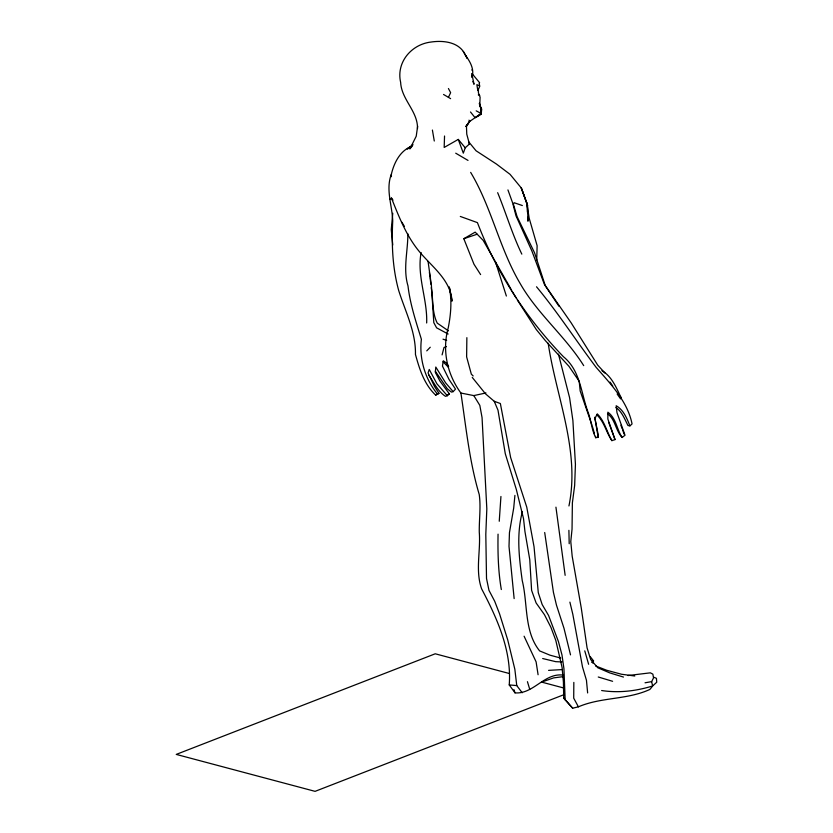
<?xml version="1.0" encoding="UTF-8"?>
<svg xmlns="http://www.w3.org/2000/svg" width="833" height="833" viewBox="0 0 833 833"><rect width="100%" height="100%" fill="white"/><g stroke="black" fill="none" stroke-linecap="round" stroke-linejoin="round"><path stroke-width="1.25" d="M563.504 675.146C544.574 672.377 533.557 694.42 515.023 692.869L509.234 684.924C511.858 650.708 497.134 618.388 481.609 588.827C475.122 570.532 480.818 551.019 479.277 532.141C479.079 519.573 481.016 507.016 479.225 494.5C469.364 461.347 466.043 427.006 460.909 393.051C447.206 374.434 441.896 350.256 448.237 327.848C450.903 314.353 452.059 300.442 449.258 286.864M573.833 682.404L573.718 698.179L578.394 706.821C601.364 696.971 627.155 699.928 649.844 689.453L651.916 687.027M466.865 337.657L466.626 356.857L471.343 374.194L473.175 375.954M498.051 534.151C497.728 552.643 498.176 571.271 501.32 589.535M426.663 322.985C427.579 299.307 416.677 276.212 421.113 252.524M472.051 75.178L471.999 77.396C474.56 69.306 470.249 61.798 465.543 55.426C459.826 42.046 443.729 40.151 431.005 42.046C411.471 44.305 396.008 62.319 400.642 82.373C401.444 99.596 417.874 111.164 417.51 128.553M536.723 260.042L537.129 245.683L529.163 218.142L526.852 203.137L521.26 187.935L510.056 174.336L496.468 164.07L476.039 150.763L468.864 142.026L469.416 143.984L465.241 147.795L463.315 153.157L458.275 139.413L444.176 147.451L444.541 136.008M500.935 496.478L499.248 521.25M476.205 110.831L481.182 113.507L481.13 114.35L475.351 117.661L481.182 113.507L481.099 108.946L479.392 103.344L481.099 108.946L481.13 114.35L481.713 109.144L479.464 104.614L481.099 108.946M514.919 495.396L513.701 508.068L509.452 532.683L509.005 546.344L514.138 598.594M522.458 511.493C516.293 534.192 519.084 557.631 522.239 580.601C527.966 603.863 523.915 631.362 539.628 650.896L549.967 655.165L560.713 658.06M392.77 213.279L391.25 229.554L392.77 245.006M460.305 216.445L477.424 222.63C496.572 272.745 526.279 318.102 563.431 356.722C580.601 370.695 580.965 393.405 588.192 412.554C591.222 420.8 591.701 429.828 595.699 437.71L598.198 437.283L598.396 435.732L594.71 417.26M417.645 126.116L416.229 136.216L409.93 148.868L412.262 145.983M568.949 505.954C580.268 450.58 556.163 397.164 548.187 343.238M479.808 104.677L480.1 97.19L478.423 92.859L478.402 89.402M601.957 370.664C611.766 376.433 616.191 387.397 620.866 397.174L620.564 398.851L617.149 394.009M413.053 144.755L407.233 148.992L411.429 146.327C399.955 150.95 394.103 162.747 391.385 174.128C385.481 189.507 392.197 205.293 392.728 220.943C391.552 244.361 392.458 267.862 398.695 290.498C405.327 311.594 415.917 331.732 415.448 354.431C419.488 369.092 424.236 384.44 435.669 395.102L438.949 393.301L434.357 386.22L428.079 372.903L429.245 369.446L436.909 383.784L447.342 395.717L449.372 393.884L439.834 380.92L435.347 372.393L435.794 367.041L445.603 382.836L453.142 391.635L455.505 389.126L449.049 379.473L442.458 366.114L443.302 360.783L446.342 362.969L448.643 366.426M442.094 354.889L444.01 347.476L446.436 346.601M592.794 663.172L593.544 660.871L590.41 656.883M450.611 98.658L448.446 97.346L450.632 92.661L448.435 88.527M601.634 690.526C618.763 693.15 636.141 691.088 652.603 685.976L651.645 681.623L653.53 677.937L652.874 674.147L650.354 672.835L628.072 675.521M469.416 143.984L466.761 134.144L466.47 126.543L469.677 121.108L468.979 120.171M466.47 126.543L465.949 126.408L469.677 121.108M465.949 126.408L469.75 121.379L481.182 113.507M412.522 144.89L408.993 148.638L411.606 146.379M426.756 350.87L430.255 347.226M652.603 685.976L656.748 682.237L656.425 678.301L654.051 677.323M615.92 407.545C622.053 411.648 624.688 419.197 627.978 425.528L629.935 425.861L632.06 423.955C627.665 401.652 610.672 383.971 596.157 367.374C576.02 340.666 557.912 312.583 536.525 286.781M591.68 662.412L593.544 660.871M607.549 413.73C615.4 419.374 615.587 430.713 622.136 437.471L625.031 435.232L616.993 412.741L616.181 405.733C623.688 409.992 626.791 418.333 629.935 425.861M389.802 199.264L391.458 198.067L392.989 200.149M435.669 395.102L438.949 393.301M480.61 274.578L473.977 264.217L463.814 238.717L475.164 232.126L483.192 240.404L506.131 280.565M447.238 394.957L449.372 393.884M564.378 694.503L315.082 791.35L176.252 754.406L435.232 653.79L509.015 673.428M543.918 681.3L553.612 677.895L563.358 676.615M463.814 238.717L477.174 234.208M447.342 395.717L445.488 396.331C437.689 391.312 433.983 382.42 428.745 375.131M598.198 437.283L594.96 418.489L597.282 413.866C604.779 421.321 606.768 431.921 611.891 440.636L615.025 439.595L607.861 418.999L607.851 412.179C616.274 418.187 616.722 429.484 622.136 437.471M453.142 391.635L451.403 392.104L447.352 388.824L435.284 371.164M472.249 377.401L485.524 393.853L494.229 401.287L497.999 410.2L505.287 453.746L516.304 489.377L523.52 518.605L524.946 531.548L529.778 559.734L531.6 590.347L536.108 602.946L544.449 614.671L550.915 627.332L555.788 640.358L562.077 667.41L563.42 682.206L563.702 698.075L572.667 708.206L578.394 706.821M460.909 393.051L473.81 395.592L485.962 392.957M645.044 682.8L651.645 681.623M548.583 670.367L562.494 669.565M561.89 661.933L555.736 661.673L542.679 658.528M471.707 70.003L472.426 70.066M509.234 684.924L516.762 685.58L522.197 692.764M634.788 676.011L621.522 674.251L606.674 670.263L595.574 665.921M619.95 397.049L620.866 397.174M541.544 682.081L564.056 688.079M598.261 677L612.599 681.3M623.48 677.062L609.798 672.908L597.802 667.774L590.67 659.517L587.078 647.907L581.257 607.944L572.188 556.236L570.782 541.523L572.042 529.163L572.375 502.913L574.655 485.452L575.426 464.366L572.896 420.53L569.595 397.716L558.464 354.14M478.288 94.9L479.714 95.337M522.343 205.532L514.159 202.731L513.388 204.262L517.064 216.58L534.609 252.92L545.313 285.771L558.953 306.263M443.01 339.166L446.665 340.416M494.229 401.287L500.362 403.516L510.639 457.536L526.758 507.151L534.036 546.729L538.295 592.732L542.168 604.529L548.562 615.462L558.422 641.525L562.004 655.05L563.941 668.722L565.159 699.803M448.144 334.023L436.617 327.838L433.806 322.673L431.411 285.573L428.068 261.458M443.531 94.462L448.446 97.346M455.713 153.189L468.011 160.415M610.006 382.055L612.765 386.064M448.487 330.888L437.252 323.131C431.775 312.177 433.41 299.443 431.213 287.687M479.485 85.934L476.851 84.633L477.84 90.62L479.766 86.278L479.162 83.342M443.041 361.741L448.331 367.145M563.702 698.075L572.667 708.206M474.841 117.401L470.499 111.986M604.945 373.038L597.667 365.073L571.136 322.808L544.313 284.188L531.912 251.045L515.991 215.809L512.691 203.054L507.932 189.914M596.74 414.782C604.31 421.81 606.216 432.431 611.891 440.636M479.621 82.727L472.259 73.866M458.275 139.413L465.241 147.795M437.637 394.269C425.08 379.192 419.03 358.731 421.383 339.281C416.052 321.882 410.096 304.17 408.003 285.979C402.839 268.788 407.983 251.149 407.837 233.761M517.335 299.984L536.358 329.629L545.448 340.739L568.929 366.27L579.195 381.285L580.174 390.937L590.868 421.914M583.704 365.625C565.222 336.199 537.347 313.718 520.188 283.564C499.373 248.411 491.605 207.271 470.655 172.379M473.81 395.592L479.818 405.359L482.057 417.583L486.826 508.838L485.806 534.39L486.514 578.456L488.981 590.378L494.687 601.228L499.561 613.848L507.755 640.015L514.846 669.263L516.762 685.58M512.201 291.383L516.054 297.839M401.954 222.265L404.421 226.441M465.543 55.426L467.209 58.32L463.273 51.459M506.776 281.596L511.597 290.3M524.092 636.214L536.108 661.871L538.087 674.74M521.822 254.127C512.233 234.229 506.016 213.061 497.665 192.683M472.852 81.405L474.029 84.279L471.801 73.575M608.652 422.279L615.025 439.595M620.877 425.205L622.189 428.714M391.458 198.067C399.038 216.996 406.598 236.562 419.926 252.284C432.379 267.122 450.747 280.169 452.027 301.13L449.539 287.999M594.45 433.556L592.409 426.486M622.626 429.89L624.042 433.983M591.253 423.049L592.024 425.34M495.448 261.812L506.37 296.038M513.961 689.672L515.023 692.869M527.435 681.675L529.726 689.276M584.766 650.865L588.619 664.276M569.897 602.124L572.823 614.317L582.506 666.952L586.453 680.28L587.64 692.941M570.522 654.873L563.972 628.217L556.465 605.133L553.424 592.305L544.699 532.516M432.4 130.052L434.285 141.016M565.149 575.332L555.934 507.162M429.391 272.453L430.026 277.108M430.182 278.264L430.828 284.157M527.404 212.165L526.852 203.137L527.549 205.428L527.955 221.193L527.716 217.319M595.626 436.305L595.699 437.71M568.897 530.329L569.199 543.72M391.385 174.128L391.395 176.7M522.145 190.153L521.26 187.935L527.549 205.428L522.145 190.153"/></g></svg>
